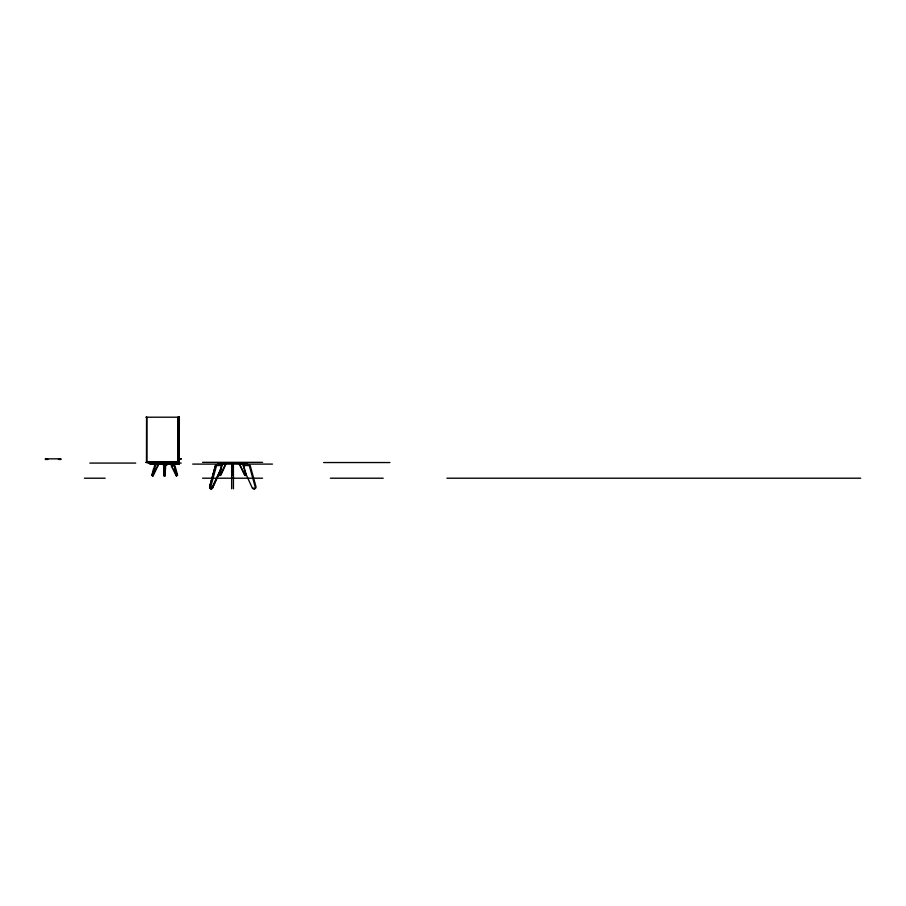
<?xml version="1.0" encoding="UTF-8"?>
<svg xmlns="http://www.w3.org/2000/svg" width="906" height="906" viewBox="0 0 906 906"><rect width="100%" height="100%" fill="white"/><g stroke="black" fill="none" stroke-linecap="round" stroke-linejoin="round"><path stroke-width="1.36" d="M163.771 465.673L163.963 471.38M211.415 488.753L221.166 468.266M165.141 474.28L165.413 465.809A2.797 2.503 4.3 0 1 165.413 465.39M165.073 475.616L165.152 474.427M165.062 476.137L165.096 475.503M165.119 474.755L165.175 473.906M165.175 473.6L165.209 472.898M165.243 472.343L165.436 468.595M165.583 466.273L165.639 465.65M222.412 465.514L215.685 465.514L209.83 486.794L210.203 487.904L211.291 487.892M216.568 465.514L210.713 486.794L211.642 488.096M151.721 475.367L152.412 472.853M152.604 472.151L153.59 468.527M221.313 468.3L212.468 487.847A1.767 1.529 -90 0 1 210.52 488.662A1.767 1.529 -90 0 1 209.66 486.499L215.401 465.514M220.226 471.097L212.672 487.847A1.767 1.529 -90 0 1 210.702 488.662A1.767 1.529 -90 0 1 209.83 486.499L215.571 465.514M222.423 463.917L219.512 474.461L220.033 475.537L225.571 463.917M152.174 475.367L152.933 472.989M153.069 472.57L154.36 468.515M154.473 466.16L154.62 465.627A1.325 1.053 -60.5 0 0 154.575 465.016M155.832 464.971L155.356 466.216M153.374 474.257L155.254 469.761M153.261 474.518L152.457 476.307M220.86 469.693L221.494 468.3M155.368 469.512L155.877 468.504M155.22 466.511L154.971 467.043A15.798 14.337 -87 0 0 154.416 468.549M211.54 487.598L212.468 487.847M158.074 465.854L157.316 467.27M156.274 467.779L156.67 467.077M157.112 467.621L152.876 476.33M171.506 464.665L171.891 464.608A4.768 2.231 18.2 0 1 172.129 464.529M172.48 464.699L173.816 464.54M167.168 464.336L169.173 464.314M168.686 464.314L168.108 464.314M170.656 464.314L175.492 464.336M163.352 464.314L161.664 464.325M177.553 464.314L176.5 464.314L178.844 464.314M160.294 464.314L161.483 464.314M168.607 464.314L167.825 464.314M157.689 464.314L156.897 464.336L158.618 464.314M145.9 417.202L179.286 417.202M178.935 458.663L181.211 458.663M45.323 458.844L60.974 458.844M178.935 459.195L181.211 459.195M45.323 459.455L47.837 459.455M58.448 459.455L60.974 459.455M146.704 462.015L148.154 462.015M148.346 462.015L149.886 462.015M150.09 462.015L177.61 461.618M145.9 462.366L179.286 462.366L179.343 417.202M202.582 462.332L262.57 462.332M146.059 462.547L179.128 462.547M323.623 462.547L389.954 462.547M89.841 463.079L135.719 463.079M148.097 463.079L181.211 463.079M217.576 463.215L247.576 463.215M149.92 463.43L179.399 463.43M192.706 464.099L272.457 464.099M149.886 464.314L179.411 464.314M151.766 464.314L154.552 464.359M152.446 464.314L155.673 464.314M159.988 464.314L160.509 464.314M243.431 465.514L250.158 465.514L255.945 486.499A1.767 1.529 -90 0 1 254.484 488.798M84.371 478.209L105.153 478.209M202.582 478.209L262.57 478.209M330.373 478.209L383.215 478.209M446.907 478.209L860.7 478.209M171.755 464.314L172.559 464.348M173.363 464.314L174.473 464.37M209.796 486.499L210.724 486.715M155.583 464.608L156.308 464.699M157.803 464.574L157.474 464.54A4.598 1.925 -16.5 0 0 157.134 464.529M210.973 488.776L210.758 488.153M163.714 464.778L163.76 464.801A1.653 1.574 -1.3 0 0 164.518 464.971L164.586 465.005A2.854 2.65 0 0 0 165.119 464.993M176.477 476.341L171.223 465.809M172.593 466.828L172.253 466.16M173.771 469.014L174.416 470.44M176.67 475.899L174.53 470.712M244.62 471.097L252.208 487.847A1.767 1.529 -90 0 0 253.567 488.798A1.767 1.529 -90 0 0 255.062 486.499L249.275 465.514M239.614 463.917L244.688 475.14L245.537 475.548L246.104 474.461L243.204 463.917L239.173 463.917L245.05 475.548L245.673 474.518L242.763 463.917M173.952 466.25L173.476 465.027M174.915 466.228L174.722 465.605A1.314 1.065 52.7 0 1 174.767 464.959M174.96 468.561L177.168 475.39M177.621 475.378L175.775 468.561A15.311 12.458 -88.1 0 0 175.254 466.93M171.8 462.366L171.789 461.573M159.649 462.298L159.649 461.573M146.715 462.298L146.693 461.573M163.726 466.76L163.612 465.616A1.314 1.031 55.1 0 0 163.318 464.993M164.213 475.899L163.839 468.572M163.997 472.173L164.201 476.194M233.42 488.764L233.42 465.514L231.653 465.514L231.653 488.764M233.001 475.491L233.001 463.917L232.117 463.917L232.117 475.491M179.06 417.202L179.06 462.366M178.992 417.202L178.992 462.366M178.312 417.202L178.323 462.366M178.21 417.202L178.165 462.366M178.029 417.202L178.097 462.366M177.395 461.573L177.395 462.366M176.727 461.573L176.727 462.366M176.455 461.573L176.602 462.547M176.036 461.573L176.217 462.547M175.028 461.573L175.062 462.547M174.382 461.573L174.382 462.366M174.212 461.573L174.088 462.547M173.567 461.573L173.567 462.366M172.593 461.573L172.593 462.366M171.947 461.573L171.947 462.366M171.143 461.573L171.257 462.547M170.169 461.573L170.169 462.366M169.524 461.573L169.524 462.366M169.354 461.573L169.252 462.547M168.709 461.573L168.709 462.366M167.735 461.573L167.735 462.366M167.089 461.573L167.089 462.366M166.931 461.573L166.931 462.366M166.285 461.573L166.285 462.366M165.311 461.573L165.311 462.366M164.666 461.573L164.609 462.547M164.507 461.573L164.507 462.366M163.85 461.573L163.771 462.547M162.876 461.573L162.876 462.366M162.231 461.573L162.231 462.366M161.427 461.573L161.415 462.547M160.453 461.573L160.453 462.366M159.807 461.573L159.807 462.366M159.003 461.573L159.003 462.366M158.029 461.573L158.029 462.366M157.384 461.573L157.384 462.366M157.214 461.573L157.214 462.366M156.568 461.573L156.568 462.366M155.594 461.573L155.572 462.547M154.949 461.573L154.949 462.366M154.79 461.573L154.858 462.547M154.145 461.573L154.145 462.366M153.171 461.573L153.125 462.547M152.525 461.573L152.525 462.366M152.367 461.573L152.367 462.366M151.721 461.573L151.721 462.366M150.747 461.573L150.747 462.366M150.011 461.573L150.136 462.547M149.864 461.573L149.784 462.547M149.252 461.573L149.354 462.547M148.346 461.618L148.301 462.547M148.29 461.573L148.29 462.366M148.029 461.573L148.029 462.366M147.791 461.573L147.791 462.366M147.157 461.573L147.157 462.366M146.84 417.202L146.874 462.366M146.557 417.202L146.478 462.366M254.439 488.798A1.767 1.529 -90 0 1 253.091 487.847M157.746 465.469A2.333 1.45 -63.6 0 1 158.052 464.823M163.76 466.85A15.232 1.54 88.9 0 1 163.861 468.481M165.73 465.639A1.348 0.997 -60.1 0 1 165.957 465.038M165.481 468.81A15.606 1.257 -88.6 0 1 165.571 467.247M154.711 464.461A4.507 0.929 11.7 0 1 155.085 464.495M157.904 465.288A2.695 1.744 -51.6 0 1 157.746 465.786M154.541 466.194A8.766 7.52 83.1 0 1 154.382 466.579M153.805 468.629A15.243 12.276 89 0 1 154.348 467.088M171.381 465.186A2.831 1.404 59.8 0 1 171.687 465.865M174.394 466.907A14.666 13.307 87.1 0 1 175.073 468.515M157.429 464.223A7.395 1.076 4.5 0 1 157.27 463.963M166.761 464.88A7.089 1.336 -6 0 1 167.18 464.857M219.048 474.619L219.592 475.525L220.905 475.197L226.013 463.917L221.981 463.917L219.048 474.619M178.72 462.366L178.72 461.573L178.641 462.366"/></g></svg>
